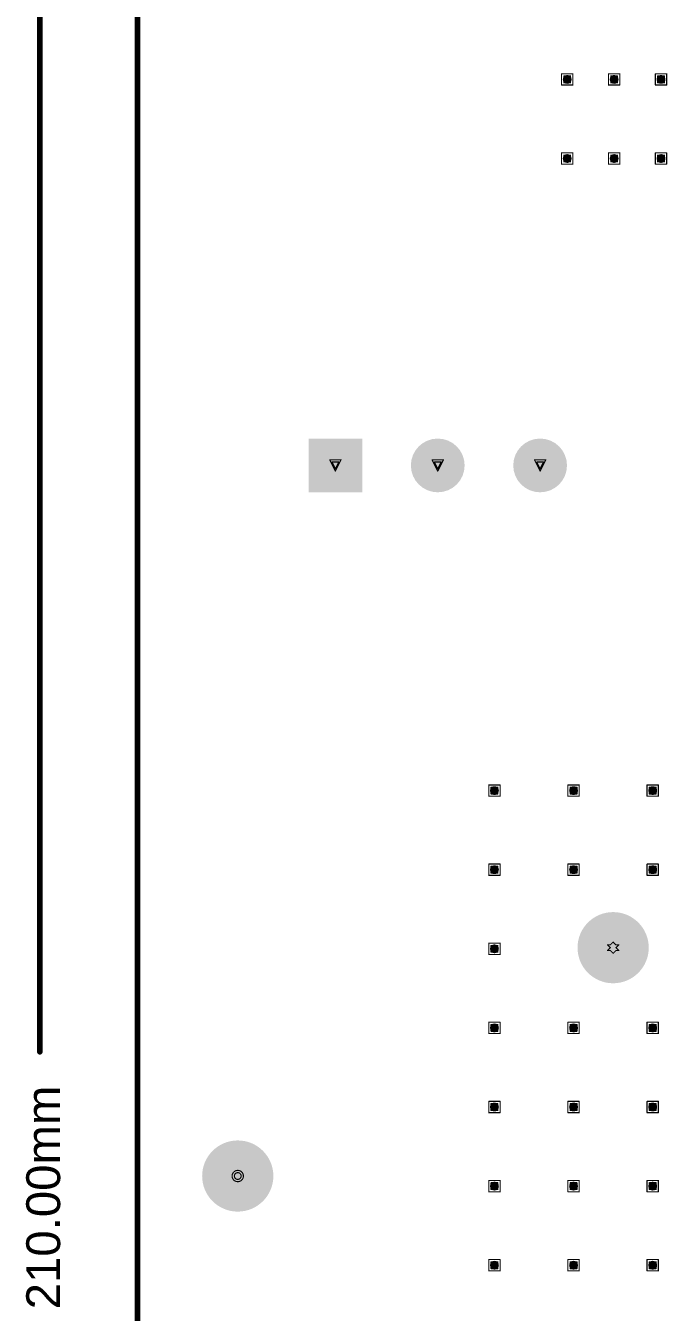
# Model space of a CAD drawing. Header units: millimetres. Extents: x -25 to 478, y -31 to 252.
# Drawn here: x -5 to 23.8, y 98.9 to 156.7 of the extents above; entities that cross this region are included whole.
import ezdxf

# ---------------------------------------------------------------- set-up
doc = ezdxf.new("R2010")
doc.units = ezdxf.units.MM
for name, color, linetype in [('DrillDrawing', 1, 'Continuous'), ('Mechanical1', 6, 'Continuous'), ('Mechanical2', 216, 'Continuous'), ('MultiLayer', 9, 'Continuous'), ('PadHoleLayer', 156, 'Continuous'), ('ViaHoleLayer', 16, 'Continuous')]:
    doc.layers.add(name, color=color, linetype=linetype)
doc.styles.add('Arial', font='', dxfattribs={"height": 0.2})
doc.styles.get('Arial').set_extended_font_data('Arial')

# ---------------------------------------------------------------- blocks, each defined once
blk = doc.blocks.new('SW__L101011MS02Q_589')
at = {"layer": 'MultiLayer'}
blk.add_hatch(color=9, dxfattribs=at).paths.add_polyline_path([(1.649, 5.808), (4.066, 5.808), (4.066, 3.392), (1.649, 3.392)])
h = blk.add_hatch(color=9, dxfattribs=at)
edge = h.paths.add_edge_path()
edge.add_arc((2.857, 0), 1.208, 0, 360)
h = blk.add_hatch(color=9, dxfattribs=at)
edge = h.paths.add_edge_path()
edge.add_arc((2.857, -4.6), 1.208, 0, 360)
at = {"layer": 'PadHoleLayer'}
h = blk.add_hatch(color=156, dxfattribs=at)
edge = h.paths.add_edge_path()
edge.add_arc((2.857, 4.6), 0.825, 0, 360)
h = blk.add_hatch(color=156, dxfattribs=at)
edge = h.paths.add_edge_path()
edge.add_arc((2.857, 0), 0.825, 0, 360)
h = blk.add_hatch(color=156, dxfattribs=at)
edge = h.paths.add_edge_path()
edge.add_arc((2.857, -4.6), 0.825, 0, 360)
blk = doc.blocks.new('NY_PMS_440_0025_PH_1516')
at = {"layer": 'MultiLayer'}
h = blk.add_hatch(color=9, dxfattribs=at)
edge = h.paths.add_edge_path()
edge.add_arc((0, 0), 1.6, 0, 360)
at = {"layer": 'PadHoleLayer'}
h = blk.add_hatch(color=156, dxfattribs=at)
edge = h.paths.add_edge_path()
edge.add_arc((0, 0), 1.6, 0, 360)

msp = doc.modelspace()

# ---------------------------------------------------------------- hatches: boundary and pattern name
at = {"layer": 'ViaHoleLayer'}
h = msp.add_hatch(color=16, dxfattribs=at)
edge = h.paths.add_edge_path()
edge.add_arc((19.304, 154.297), 0.2, 0, 360)
h = msp.add_hatch(color=16, dxfattribs=at)
edge = h.paths.add_edge_path()
edge.add_arc((21.412, 154.297), 0.2, 0, 360)
h = msp.add_hatch(color=16, dxfattribs=at)
edge = h.paths.add_edge_path()
edge.add_arc((23.52, 154.297), 0.2, 0, 360)
h = msp.add_hatch(color=16, dxfattribs=at)
edge = h.paths.add_edge_path()
edge.add_arc((19.304, 150.741), 0.2, 0, 360)
h = msp.add_hatch(color=16, dxfattribs=at)
edge = h.paths.add_edge_path()
edge.add_arc((21.412, 150.741), 0.2, 0, 360)
h = msp.add_hatch(color=16, dxfattribs=at)
edge = h.paths.add_edge_path()
edge.add_arc((23.52, 150.741), 0.2, 0, 360)
h = msp.add_hatch(color=16, dxfattribs=at)
edge = h.paths.add_edge_path()
edge.add_arc((16.034, 122.326), 0.2, 0, 360)
h = msp.add_hatch(color=16, dxfattribs=at)
edge = h.paths.add_edge_path()
edge.add_arc((19.59, 122.326), 0.2, 0, 360)
h = msp.add_hatch(color=16, dxfattribs=at)
edge = h.paths.add_edge_path()
edge.add_arc((23.146, 122.326), 0.2, 0, 360)
h = msp.add_hatch(color=16, dxfattribs=at)
edge = h.paths.add_edge_path()
edge.add_arc((16.034, 118.77), 0.2, 0, 360)
h = msp.add_hatch(color=16, dxfattribs=at)
edge = h.paths.add_edge_path()
edge.add_arc((19.59, 118.77), 0.2, 0, 360)
h = msp.add_hatch(color=16, dxfattribs=at)
edge = h.paths.add_edge_path()
edge.add_arc((23.146, 118.77), 0.2, 0, 360)
h = msp.add_hatch(color=16, dxfattribs=at)
edge = h.paths.add_edge_path()
edge.add_arc((21.368, 115.265), 1.6, 0, 360)
h = msp.add_hatch(color=16, dxfattribs=at)
edge = h.paths.add_edge_path()
edge.add_arc((16.034, 115.214), 0.2, 0, 360)
h = msp.add_hatch(color=16, dxfattribs=at)
edge = h.paths.add_edge_path()
edge.add_arc((16.034, 111.658), 0.2, 0, 360)
h = msp.add_hatch(color=16, dxfattribs=at)
edge = h.paths.add_edge_path()
edge.add_arc((19.59, 111.658), 0.2, 0, 360)
h = msp.add_hatch(color=16, dxfattribs=at)
edge = h.paths.add_edge_path()
edge.add_arc((23.146, 111.658), 0.2, 0, 360)
h = msp.add_hatch(color=16, dxfattribs=at)
edge = h.paths.add_edge_path()
edge.add_arc((16.034, 108.102), 0.2, 0, 360)
h = msp.add_hatch(color=16, dxfattribs=at)
edge = h.paths.add_edge_path()
edge.add_arc((19.59, 108.102), 0.2, 0, 360)
h = msp.add_hatch(color=16, dxfattribs=at)
edge = h.paths.add_edge_path()
edge.add_arc((23.146, 108.102), 0.2, 0, 360)
h = msp.add_hatch(color=16, dxfattribs=at)
edge = h.paths.add_edge_path()
edge.add_arc((16.034, 104.546), 0.2, 0, 360)
h = msp.add_hatch(color=16, dxfattribs=at)
edge = h.paths.add_edge_path()
edge.add_arc((19.59, 104.546), 0.2, 0, 360)
h = msp.add_hatch(color=16, dxfattribs=at)
edge = h.paths.add_edge_path()
edge.add_arc((23.146, 104.546), 0.2, 0, 360)
h = msp.add_hatch(color=16, dxfattribs=at)
edge = h.paths.add_edge_path()
edge.add_arc((16.034, 100.99), 0.2, 0, 360)
h = msp.add_hatch(color=16, dxfattribs=at)
edge = h.paths.add_edge_path()
edge.add_arc((19.59, 100.99), 0.2, 0, 360)
h = msp.add_hatch(color=16, dxfattribs=at)
edge = h.paths.add_edge_path()
edge.add_arc((23.146, 100.99), 0.2, 0, 360)

# ---------------------------------------------------------------- linework, layer by layer
at = {"layer": 'DrillDrawing', "const_width": 0.0508}
for points in [[(19.05, 154.551), (19.558, 154.551)], [(19.05, 154.043), (19.05, 154.551)], [(19.152, 154.45), (19.456, 154.45)], [(19.152, 154.145), (19.152, 154.45)], [(19.456, 154.145), (19.456, 154.45)], [(19.558, 154.043), (19.558, 154.551)], [(21.158, 154.551), (21.666, 154.551)], [(21.158, 154.043), (21.158, 154.551)], [(21.26, 154.45), (21.565, 154.45)], [(21.26, 154.145), (21.26, 154.45)], [(21.565, 154.145), (21.565, 154.45)], [(21.666, 154.043), (21.666, 154.551)], [(23.266, 154.551), (23.774, 154.551)], [(23.266, 154.043), (23.266, 154.551)], [(23.368, 154.45), (23.673, 154.45)], [(23.368, 154.145), (23.368, 154.45)], [(23.673, 154.145), (23.673, 154.45)], [(23.774, 154.043), (23.774, 154.551)], [(19.05, 154.043), (19.558, 154.043)], [(19.152, 154.145), (19.456, 154.145)], [(21.158, 154.043), (21.666, 154.043)], [(21.26, 154.145), (21.565, 154.145)], [(23.266, 154.043), (23.774, 154.043)], [(23.368, 154.145), (23.673, 154.145)], [(19.05, 150.995), (19.558, 150.995)], [(19.05, 150.487), (19.05, 150.995)], [(19.558, 150.487), (19.558, 150.995)], [(21.158, 150.995), (21.666, 150.995)], [(21.158, 150.487), (21.158, 150.995)], [(21.666, 150.487), (21.666, 150.995)], [(23.266, 150.995), (23.774, 150.995)], [(23.266, 150.487), (23.266, 150.995)], [(23.774, 150.487), (23.774, 150.995)], [(19.05, 150.487), (19.558, 150.487)], [(19.152, 150.894), (19.456, 150.894)], [(19.152, 150.589), (19.152, 150.894)], [(19.152, 150.589), (19.456, 150.589)], [(19.456, 150.589), (19.456, 150.894)], [(21.158, 150.487), (21.666, 150.487)], [(21.26, 150.894), (21.565, 150.894)], [(21.26, 150.589), (21.26, 150.894)], [(21.26, 150.589), (21.565, 150.589)], [(21.565, 150.589), (21.565, 150.894)], [(23.266, 150.487), (23.774, 150.487)], [(23.368, 150.894), (23.673, 150.894)], [(23.368, 150.589), (23.368, 150.894)], [(23.368, 150.589), (23.673, 150.589)], [(23.673, 150.589), (23.673, 150.894)], [(8.633, 137.198), (9.141, 137.198)], [(8.633, 137.198), (8.887, 136.69)], [(8.735, 137.096), (9.04, 137.096)], [(8.735, 137.096), (8.887, 136.792)], [(8.887, 136.69), (9.141, 137.198)], [(8.887, 136.792), (9.04, 137.096)], [(13.233, 137.198), (13.741, 137.198)], [(13.233, 137.198), (13.487, 136.69)], [(13.335, 137.096), (13.64, 137.096)], [(13.335, 137.096), (13.487, 136.792)], [(13.487, 136.69), (13.741, 137.198)], [(13.487, 136.792), (13.64, 137.096)], [(17.833, 137.198), (18.341, 137.198)], [(17.833, 137.198), (18.087, 136.69)], [(17.935, 137.096), (18.24, 137.096)], [(17.935, 137.096), (18.087, 136.792)], [(18.087, 136.69), (18.341, 137.198)], [(18.087, 136.792), (18.24, 137.096)], [(15.78, 122.58), (16.288, 122.58)], [(15.78, 122.072), (15.78, 122.58)], [(15.78, 122.072), (16.288, 122.072)], [(15.881, 122.479), (16.186, 122.479)], [(15.881, 122.174), (15.881, 122.479)], [(15.881, 122.174), (16.186, 122.174)], [(16.186, 122.174), (16.186, 122.479)], [(16.288, 122.072), (16.288, 122.58)], [(19.336, 122.58), (19.844, 122.58)], [(19.336, 122.072), (19.336, 122.58)], [(19.336, 122.072), (19.844, 122.072)], [(19.437, 122.479), (19.742, 122.479)], [(19.437, 122.174), (19.437, 122.479)], [(19.437, 122.174), (19.742, 122.174)], [(19.742, 122.174), (19.742, 122.479)], [(19.844, 122.072), (19.844, 122.58)], [(22.892, 122.58), (23.4, 122.58)], [(22.892, 122.072), (22.892, 122.58)], [(22.892, 122.072), (23.4, 122.072)], [(22.993, 122.479), (23.298, 122.479)], [(22.993, 122.174), (22.993, 122.479)], [(22.993, 122.174), (23.298, 122.174)], [(23.298, 122.174), (23.298, 122.479)], [(23.4, 122.072), (23.4, 122.58)], [(15.78, 119.024), (16.288, 119.024)], [(15.78, 118.516), (15.78, 119.024)], [(15.881, 118.923), (16.186, 118.923)], [(15.881, 118.618), (15.881, 118.923)], [(15.881, 118.618), (16.186, 118.618)], [(16.186, 118.618), (16.186, 118.923)], [(16.288, 118.516), (16.288, 119.024)], [(19.336, 119.024), (19.844, 119.024)], [(19.336, 118.516), (19.336, 119.024)], [(19.437, 118.923), (19.742, 118.923)], [(19.437, 118.618), (19.437, 118.923)], [(19.437, 118.618), (19.742, 118.618)], [(19.742, 118.618), (19.742, 118.923)], [(19.844, 118.516), (19.844, 119.024)], [(22.892, 119.024), (23.4, 119.024)], [(22.892, 118.516), (22.892, 119.024)], [(22.993, 118.923), (23.298, 118.923)], [(22.993, 118.618), (22.993, 118.923)], [(22.993, 118.618), (23.298, 118.618)], [(23.298, 118.618), (23.298, 118.923)], [(23.4, 118.516), (23.4, 119.024)], [(15.78, 118.516), (16.288, 118.516)], [(19.336, 118.516), (19.844, 118.516)], [(22.892, 118.516), (23.4, 118.516)], [(15.78, 115.468), (16.288, 115.468)], [(15.78, 114.96), (15.78, 115.468)], [(15.881, 115.367), (16.186, 115.367)], [(15.881, 115.062), (15.881, 115.367)], [(16.186, 115.062), (16.186, 115.367)], [(16.288, 114.96), (16.288, 115.468)], [(21.114, 115.392), (21.241, 115.265)], [(21.114, 115.392), (21.241, 115.392)], [(21.114, 115.138), (21.241, 115.265)], [(21.114, 115.138), (21.241, 115.138)], [(21.241, 115.392), (21.368, 115.519)], [(21.241, 115.138), (21.368, 115.011)], [(21.368, 115.519), (21.495, 115.392)], [(21.368, 115.011), (21.495, 115.138)], [(21.495, 115.392), (21.622, 115.392)], [(21.495, 115.265), (21.622, 115.392)], [(21.495, 115.265), (21.622, 115.138)], [(21.495, 115.138), (21.622, 115.138)], [(15.78, 114.96), (16.288, 114.96)], [(15.881, 115.062), (16.186, 115.062)], [(15.78, 111.912), (16.288, 111.912)], [(15.78, 111.404), (15.78, 111.912)], [(15.881, 111.811), (16.186, 111.811)], [(15.881, 111.506), (15.881, 111.811)], [(16.186, 111.506), (16.186, 111.811)], [(16.288, 111.404), (16.288, 111.912)], [(19.336, 111.912), (19.844, 111.912)], [(19.336, 111.404), (19.336, 111.912)], [(19.437, 111.811), (19.742, 111.811)], [(19.437, 111.506), (19.437, 111.811)], [(19.742, 111.506), (19.742, 111.811)], [(19.844, 111.404), (19.844, 111.912)], [(22.892, 111.912), (23.4, 111.912)], [(22.892, 111.404), (22.892, 111.912)], [(22.993, 111.811), (23.298, 111.811)], [(22.993, 111.506), (22.993, 111.811)], [(23.298, 111.506), (23.298, 111.811)], [(23.4, 111.404), (23.4, 111.912)], [(15.78, 111.404), (16.288, 111.404)], [(15.881, 111.506), (16.186, 111.506)], [(19.336, 111.404), (19.844, 111.404)], [(19.437, 111.506), (19.742, 111.506)], [(22.892, 111.404), (23.4, 111.404)], [(22.993, 111.506), (23.298, 111.506)], [(15.78, 108.356), (16.288, 108.356)], [(15.78, 107.848), (15.78, 108.356)], [(15.881, 108.255), (16.186, 108.255)], [(15.881, 107.95), (15.881, 108.255)], [(16.186, 107.95), (16.186, 108.255)], [(16.288, 107.848), (16.288, 108.356)], [(19.336, 108.356), (19.844, 108.356)], [(19.336, 107.848), (19.336, 108.356)], [(19.437, 108.255), (19.742, 108.255)], [(19.437, 107.95), (19.437, 108.255)], [(19.742, 107.95), (19.742, 108.255)], [(19.844, 107.848), (19.844, 108.356)], [(22.892, 108.356), (23.4, 108.356)], [(22.892, 107.848), (22.892, 108.356)], [(22.993, 108.255), (23.298, 108.255)], [(22.993, 107.95), (22.993, 108.255)], [(23.298, 107.95), (23.298, 108.255)], [(23.4, 107.848), (23.4, 108.356)], [(15.78, 107.848), (16.288, 107.848)], [(15.881, 107.95), (16.186, 107.95)], [(19.336, 107.848), (19.844, 107.848)], [(19.437, 107.95), (19.742, 107.95)], [(22.892, 107.848), (23.4, 107.848)], [(22.993, 107.95), (23.298, 107.95)], [(15.78, 104.8), (16.288, 104.8)], [(15.78, 104.292), (15.78, 104.8)], [(15.881, 104.699), (16.186, 104.699)], [(15.881, 104.394), (15.881, 104.699)], [(16.186, 104.394), (16.186, 104.699)], [(16.288, 104.292), (16.288, 104.8)], [(19.336, 104.8), (19.844, 104.8)], [(19.336, 104.292), (19.336, 104.8)], [(19.437, 104.699), (19.742, 104.699)], [(19.437, 104.394), (19.437, 104.699)], [(19.742, 104.394), (19.742, 104.699)], [(19.844, 104.292), (19.844, 104.8)], [(22.892, 104.8), (23.4, 104.8)], [(22.892, 104.292), (22.892, 104.8)], [(22.993, 104.699), (23.298, 104.699)], [(22.993, 104.394), (22.993, 104.699)], [(23.298, 104.394), (23.298, 104.699)], [(23.4, 104.292), (23.4, 104.8)], [(15.78, 104.292), (16.288, 104.292)], [(15.881, 104.394), (16.186, 104.394)], [(19.336, 104.292), (19.844, 104.292)], [(19.437, 104.394), (19.742, 104.394)], [(22.892, 104.292), (23.4, 104.292)], [(22.993, 104.394), (23.298, 104.394)], [(15.78, 101.244), (16.288, 101.244)], [(15.78, 100.736), (15.78, 101.244)], [(16.288, 100.736), (16.288, 101.244)], [(19.336, 101.244), (19.844, 101.244)], [(19.336, 100.736), (19.336, 101.244)], [(19.844, 100.736), (19.844, 101.244)], [(22.892, 101.244), (23.4, 101.244)], [(22.892, 100.736), (22.892, 101.244)], [(23.4, 100.736), (23.4, 101.244)], [(15.78, 100.736), (16.288, 100.736)], [(15.881, 101.143), (16.186, 101.143)], [(15.881, 100.838), (15.881, 101.143)], [(15.881, 100.838), (16.186, 100.838)], [(16.186, 100.838), (16.186, 101.143)], [(19.336, 100.736), (19.844, 100.736)], [(19.437, 101.143), (19.742, 101.143)], [(19.437, 100.838), (19.437, 101.143)], [(19.437, 100.838), (19.742, 100.838)], [(19.742, 100.838), (19.742, 101.143)], [(22.892, 100.736), (23.4, 100.736)], [(22.993, 101.143), (23.298, 101.143)], [(22.993, 100.838), (22.993, 101.143)], [(22.993, 100.838), (23.298, 100.838)], [(23.298, 100.838), (23.298, 101.143)]]:
    msp.add_lwpolyline(points, dxfattribs=at)
at = {"layer": 'DrillDrawing'}
for points, const_width in [([(19.037, 154.551, 1), (19.063, 154.551, 1)], 0.0254), ([(19.037, 154.551, 1), (19.063, 154.551, 1)], 0.0254), ([(19.139, 154.45, 1), (19.164, 154.45, 1)], 0.0254), ([(19.139, 154.45, 1), (19.164, 154.45, 1)], 0.0254), ([(19.444, 154.45, 1), (19.469, 154.45, 1)], 0.0254), ([(19.444, 154.45, 1), (19.469, 154.45, 1)], 0.0254), ([(19.545, 154.551, 1), (19.571, 154.551, 1)], 0.0254), ([(19.545, 154.551, 1), (19.571, 154.551, 1)], 0.0254), ([(21.145, 154.551, 1), (21.171, 154.551, 1)], 0.0254), ([(21.145, 154.551, 1), (21.171, 154.551, 1)], 0.0254), ([(21.247, 154.45, 1), (21.273, 154.45, 1)], 0.0254), ([(21.247, 154.45, 1), (21.273, 154.45, 1)], 0.0254), ([(21.552, 154.45, 1), (21.577, 154.45, 1)], 0.0254), ([(21.552, 154.45, 1), (21.577, 154.45, 1)], 0.0254), ([(21.654, 154.551, 1), (21.679, 154.551, 1)], 0.0254), ([(21.654, 154.551, 1), (21.679, 154.551, 1)], 0.0254), ([(23.254, 154.551, 1), (23.279, 154.551, 1)], 0.0254), ([(23.254, 154.551, 1), (23.279, 154.551, 1)], 0.0254), ([(23.355, 154.45, 1), (23.381, 154.45, 1)], 0.0254), ([(23.355, 154.45, 1), (23.381, 154.45, 1)], 0.0254), ([(23.66, 154.45, 1), (23.686, 154.45, 1)], 0.0254), ([(23.66, 154.45, 1), (23.686, 154.45, 1)], 0.0254), ([(23.762, 154.551, 1), (23.787, 154.551, 1)], 0.0254), ([(23.762, 154.551, 1), (23.787, 154.551, 1)], 0.0254), ([(19.037, 154.043, 1), (19.063, 154.043, 1)], 0.0254), ([(19.037, 154.043, 1), (19.063, 154.043, 1)], 0.0254), ([(19.139, 154.145, 1), (19.164, 154.145, 1)], 0.0254), ([(19.139, 154.145, 1), (19.164, 154.145, 1)], 0.0254), ([(19.444, 154.145, 1), (19.469, 154.145, 1)], 0.0254), ([(19.444, 154.145, 1), (19.469, 154.145, 1)], 0.0254), ([(19.545, 154.043, 1), (19.571, 154.043, 1)], 0.0254), ([(19.545, 154.043, 1), (19.571, 154.043, 1)], 0.0254), ([(21.145, 154.043, 1), (21.171, 154.043, 1)], 0.0254), ([(21.145, 154.043, 1), (21.171, 154.043, 1)], 0.0254), ([(21.247, 154.145, 1), (21.273, 154.145, 1)], 0.0254), ([(21.247, 154.145, 1), (21.273, 154.145, 1)], 0.0254), ([(21.552, 154.145, 1), (21.577, 154.145, 1)], 0.0254), ([(21.552, 154.145, 1), (21.577, 154.145, 1)], 0.0254), ([(21.654, 154.043, 1), (21.679, 154.043, 1)], 0.0254), ([(21.654, 154.043, 1), (21.679, 154.043, 1)], 0.0254), ([(23.254, 154.043, 1), (23.279, 154.043, 1)], 0.0254), ([(23.254, 154.043, 1), (23.279, 154.043, 1)], 0.0254), ([(23.355, 154.145, 1), (23.381, 154.145, 1)], 0.0254), ([(23.355, 154.145, 1), (23.381, 154.145, 1)], 0.0254), ([(23.66, 154.145, 1), (23.686, 154.145, 1)], 0.0254), ([(23.66, 154.145, 1), (23.686, 154.145, 1)], 0.0254), ([(23.762, 154.043, 1), (23.787, 154.043, 1)], 0.0254), ([(23.762, 154.043, 1), (23.787, 154.043, 1)], 0.0254), ([(19.037, 150.995, 1), (19.063, 150.995, 1)], 0.0254), ([(19.037, 150.995, 1), (19.063, 150.995, 1)], 0.0254), ([(19.545, 150.995, 1), (19.571, 150.995, 1)], 0.0254), ([(19.545, 150.995, 1), (19.571, 150.995, 1)], 0.0254), ([(21.145, 150.995, 1), (21.171, 150.995, 1)], 0.0254), ([(21.145, 150.995, 1), (21.171, 150.995, 1)], 0.0254), ([(21.654, 150.995, 1), (21.679, 150.995, 1)], 0.0254), ([(21.654, 150.995, 1), (21.679, 150.995, 1)], 0.0254), ([(23.254, 150.995, 1), (23.279, 150.995, 1)], 0.0254), ([(23.254, 150.995, 1), (23.279, 150.995, 1)], 0.0254), ([(23.762, 150.995, 1), (23.787, 150.995, 1)], 0.0254), ([(23.762, 150.995, 1), (23.787, 150.995, 1)], 0.0254), ([(19.037, 150.487, 1), (19.063, 150.487, 1)], 0.0254), ([(19.037, 150.487, 1), (19.063, 150.487, 1)], 0.0254), ([(19.139, 150.894, 1), (19.164, 150.894, 1)], 0.0254), ([(19.139, 150.894, 1), (19.164, 150.894, 1)], 0.0254), ([(19.139, 150.589, 1), (19.164, 150.589, 1)], 0.0254), ([(19.139, 150.589, 1), (19.164, 150.589, 1)], 0.0254), ([(19.444, 150.894, 1), (19.469, 150.894, 1)], 0.0254), ([(19.444, 150.894, 1), (19.469, 150.894, 1)], 0.0254), ([(19.444, 150.589, 1), (19.469, 150.589, 1)], 0.0254), ([(19.444, 150.589, 1), (19.469, 150.589, 1)], 0.0254), ([(19.545, 150.487, 1), (19.571, 150.487, 1)], 0.0254), ([(19.545, 150.487, 1), (19.571, 150.487, 1)], 0.0254), ([(21.145, 150.487, 1), (21.171, 150.487, 1)], 0.0254), ([(21.145, 150.487, 1), (21.171, 150.487, 1)], 0.0254), ([(21.247, 150.894, 1), (21.273, 150.894, 1)], 0.0254), ([(21.247, 150.894, 1), (21.273, 150.894, 1)], 0.0254), ([(21.247, 150.589, 1), (21.273, 150.589, 1)], 0.0254), ([(21.247, 150.589, 1), (21.273, 150.589, 1)], 0.0254), ([(21.552, 150.894, 1), (21.577, 150.894, 1)], 0.0254), ([(21.552, 150.894, 1), (21.577, 150.894, 1)], 0.0254), ([(21.552, 150.589, 1), (21.577, 150.589, 1)], 0.0254), ([(21.552, 150.589, 1), (21.577, 150.589, 1)], 0.0254), ([(21.654, 150.487, 1), (21.679, 150.487, 1)], 0.0254), ([(21.654, 150.487, 1), (21.679, 150.487, 1)], 0.0254), ([(23.254, 150.487, 1), (23.279, 150.487, 1)], 0.0254), ([(23.254, 150.487, 1), (23.279, 150.487, 1)], 0.0254), ([(23.355, 150.894, 1), (23.381, 150.894, 1)], 0.0254), ([(23.355, 150.894, 1), (23.381, 150.894, 1)], 0.0254), ([(23.355, 150.589, 1), (23.381, 150.589, 1)], 0.0254), ([(23.355, 150.589, 1), (23.381, 150.589, 1)], 0.0254), ([(23.66, 150.894, 1), (23.686, 150.894, 1)], 0.0254), ([(23.66, 150.894, 1), (23.686, 150.894, 1)], 0.0254), ([(23.66, 150.589, 1), (23.686, 150.589, 1)], 0.0254), ([(23.66, 150.589, 1), (23.686, 150.589, 1)], 0.0254), ([(23.762, 150.487, 1), (23.787, 150.487, 1)], 0.0254), ([(23.762, 150.487, 1), (23.787, 150.487, 1)], 0.0254), ([(8.621, 137.198, 1), (8.646, 137.198, 1)], 0.0254), ([(8.621, 137.198, 1), (8.646, 137.198, 1)], 0.0254), ([(8.722, 137.096, 1), (8.748, 137.096, 1)], 0.0254), ([(8.722, 137.096, 1), (8.748, 137.096, 1)], 0.0254), ([(9.027, 137.096, 1), (9.052, 137.096, 1)], 0.0254), ([(9.027, 137.096, 1), (9.052, 137.096, 1)], 0.0254), ([(9.129, 137.198, 1), (9.154, 137.198, 1)], 0.0254), ([(9.129, 137.198, 1), (9.154, 137.198, 1)], 0.0254), ([(13.221, 137.198, 1), (13.246, 137.198, 1)], 0.0254), ([(13.221, 137.198, 1), (13.246, 137.198, 1)], 0.0254), ([(13.322, 137.096, 1), (13.348, 137.096, 1)], 0.0254), ([(13.322, 137.096, 1), (13.348, 137.096, 1)], 0.0254), ([(13.627, 137.096, 1), (13.652, 137.096, 1)], 0.0254), ([(13.627, 137.096, 1), (13.652, 137.096, 1)], 0.0254), ([(13.729, 137.198, 1), (13.754, 137.198, 1)], 0.0254), ([(13.729, 137.198, 1), (13.754, 137.198, 1)], 0.0254), ([(17.821, 137.198, 1), (17.846, 137.198, 1)], 0.0254), ([(17.821, 137.198, 1), (17.846, 137.198, 1)], 0.0254), ([(17.922, 137.096, 1), (17.948, 137.096, 1)], 0.0254), ([(17.922, 137.096, 1), (17.948, 137.096, 1)], 0.0254), ([(18.227, 137.096, 1), (18.253, 137.096, 1)], 0.0254), ([(18.227, 137.096, 1), (18.253, 137.096, 1)], 0.0254), ([(18.329, 137.198, 1), (18.354, 137.198, 1)], 0.0254), ([(18.329, 137.198, 1), (18.354, 137.198, 1)], 0.0254), ([(8.875, 136.792, 1), (8.9, 136.792, 1)], 0.0254), ([(8.875, 136.792, 1), (8.9, 136.792, 1)], 0.0254), ([(8.875, 136.69, 1), (8.9, 136.69, 1)], 0.0254), ([(8.875, 136.69, 1), (8.9, 136.69, 1)], 0.0254), ([(13.475, 136.792, 1), (13.5, 136.792, 1)], 0.0254), ([(13.475, 136.792, 1), (13.5, 136.792, 1)], 0.0254), ([(13.475, 136.69, 1), (13.5, 136.69, 1)], 0.0254), ([(13.475, 136.69, 1), (13.5, 136.69, 1)], 0.0254), ([(18.075, 136.792, 1), (18.1, 136.792, 1)], 0.0254), ([(18.075, 136.792, 1), (18.1, 136.792, 1)], 0.0254), ([(18.075, 136.69, 1), (18.1, 136.69, 1)], 0.0254), ([(18.075, 136.69, 1), (18.1, 136.69, 1)], 0.0254), ([(15.767, 122.58, 1), (15.793, 122.58, 1)], 0.0254), ([(15.767, 122.58, 1), (15.793, 122.58, 1)], 0.0254), ([(15.767, 122.072, 1), (15.793, 122.072, 1)], 0.0254), ([(15.767, 122.072, 1), (15.793, 122.072, 1)], 0.0254), ([(15.869, 122.479, 1), (15.894, 122.479, 1)], 0.0254), ([(15.869, 122.479, 1), (15.894, 122.479, 1)], 0.0254), ([(15.869, 122.174, 1), (15.894, 122.174, 1)], 0.0254), ([(15.869, 122.174, 1), (15.894, 122.174, 1)], 0.0254), ([(16.174, 122.479, 1), (16.199, 122.479, 1)], 0.0254), ([(16.174, 122.479, 1), (16.199, 122.479, 1)], 0.0254), ([(16.174, 122.174, 1), (16.199, 122.174, 1)], 0.0254), ([(16.174, 122.174, 1), (16.199, 122.174, 1)], 0.0254), ([(16.275, 122.58, 1), (16.301, 122.58, 1)], 0.0254), ([(16.275, 122.58, 1), (16.301, 122.58, 1)], 0.0254), ([(16.275, 122.072, 1), (16.301, 122.072, 1)], 0.0254), ([(16.275, 122.072, 1), (16.301, 122.072, 1)], 0.0254), ([(19.323, 122.58, 1), (19.349, 122.58, 1)], 0.0254), ([(19.323, 122.58, 1), (19.349, 122.58, 1)], 0.0254), ([(19.323, 122.072, 1), (19.349, 122.072, 1)], 0.0254), ([(19.323, 122.072, 1), (19.349, 122.072, 1)], 0.0254), ([(19.425, 122.479, 1), (19.45, 122.479, 1)], 0.0254), ([(19.425, 122.479, 1), (19.45, 122.479, 1)], 0.0254), ([(19.425, 122.174, 1), (19.45, 122.174, 1)], 0.0254), ([(19.425, 122.174, 1), (19.45, 122.174, 1)], 0.0254), ([(19.73, 122.479, 1), (19.755, 122.479, 1)], 0.0254), ([(19.73, 122.479, 1), (19.755, 122.479, 1)], 0.0254), ([(19.73, 122.174, 1), (19.755, 122.174, 1)], 0.0254), ([(19.73, 122.174, 1), (19.755, 122.174, 1)], 0.0254), ([(19.831, 122.58, 1), (19.857, 122.58, 1)], 0.0254), ([(19.831, 122.58, 1), (19.857, 122.58, 1)], 0.0254), ([(19.831, 122.072, 1), (19.857, 122.072, 1)], 0.0254), ([(19.831, 122.072, 1), (19.857, 122.072, 1)], 0.0254), ([(22.879, 122.58, 1), (22.905, 122.58, 1)], 0.0254), ([(22.879, 122.58, 1), (22.905, 122.58, 1)], 0.0254), ([(22.879, 122.072, 1), (22.905, 122.072, 1)], 0.0254), ([(22.879, 122.072, 1), (22.905, 122.072, 1)], 0.0254), ([(22.981, 122.479, 1), (23.006, 122.479, 1)], 0.0254), ([(22.981, 122.479, 1), (23.006, 122.479, 1)], 0.0254), ([(22.981, 122.174, 1), (23.006, 122.174, 1)], 0.0254), ([(22.981, 122.174, 1), (23.006, 122.174, 1)], 0.0254), ([(23.286, 122.479, 1), (23.311, 122.479, 1)], 0.0254), ([(23.286, 122.479, 1), (23.311, 122.479, 1)], 0.0254), ([(23.286, 122.174, 1), (23.311, 122.174, 1)], 0.0254), ([(23.286, 122.174, 1), (23.311, 122.174, 1)], 0.0254), ([(23.387, 122.58, 1), (23.413, 122.58, 1)], 0.0254), ([(23.387, 122.58, 1), (23.413, 122.58, 1)], 0.0254), ([(23.387, 122.072, 1), (23.413, 122.072, 1)], 0.0254), ([(23.387, 122.072, 1), (23.413, 122.072, 1)], 0.0254), ([(15.767, 119.024, 1), (15.793, 119.024, 1)], 0.0254), ([(15.767, 119.024, 1), (15.793, 119.024, 1)], 0.0254), ([(15.869, 118.923, 1), (15.894, 118.923, 1)], 0.0254), ([(15.869, 118.923, 1), (15.894, 118.923, 1)], 0.0254), ([(15.869, 118.618, 1), (15.894, 118.618, 1)], 0.0254), ([(15.869, 118.618, 1), (15.894, 118.618, 1)], 0.0254), ([(16.174, 118.923, 1), (16.199, 118.923, 1)], 0.0254), ([(16.174, 118.923, 1), (16.199, 118.923, 1)], 0.0254), ([(16.174, 118.618, 1), (16.199, 118.618, 1)], 0.0254), ([(16.174, 118.618, 1), (16.199, 118.618, 1)], 0.0254), ([(16.275, 119.024, 1), (16.301, 119.024, 1)], 0.0254), ([(16.275, 119.024, 1), (16.301, 119.024, 1)], 0.0254), ([(19.323, 119.024, 1), (19.349, 119.024, 1)], 0.0254), ([(19.323, 119.024, 1), (19.349, 119.024, 1)], 0.0254), ([(19.425, 118.923, 1), (19.45, 118.923, 1)], 0.0254), ([(19.425, 118.923, 1), (19.45, 118.923, 1)], 0.0254), ([(19.425, 118.618, 1), (19.45, 118.618, 1)], 0.0254), ([(19.425, 118.618, 1), (19.45, 118.618, 1)], 0.0254), ([(19.73, 118.923, 1), (19.755, 118.923, 1)], 0.0254), ([(19.73, 118.923, 1), (19.755, 118.923, 1)], 0.0254), ([(19.73, 118.618, 1), (19.755, 118.618, 1)], 0.0254), ([(19.73, 118.618, 1), (19.755, 118.618, 1)], 0.0254), ([(19.831, 119.024, 1), (19.857, 119.024, 1)], 0.0254), ([(19.831, 119.024, 1), (19.857, 119.024, 1)], 0.0254), ([(22.879, 119.024, 1), (22.905, 119.024, 1)], 0.0254), ([(22.879, 119.024, 1), (22.905, 119.024, 1)], 0.0254), ([(22.981, 118.923, 1), (23.006, 118.923, 1)], 0.0254), ([(22.981, 118.923, 1), (23.006, 118.923, 1)], 0.0254), ([(22.981, 118.618, 1), (23.006, 118.618, 1)], 0.0254), ([(22.981, 118.618, 1), (23.006, 118.618, 1)], 0.0254), ([(23.286, 118.923, 1), (23.311, 118.923, 1)], 0.0254), ([(23.286, 118.923, 1), (23.311, 118.923, 1)], 0.0254), ([(23.286, 118.618, 1), (23.311, 118.618, 1)], 0.0254), ([(23.286, 118.618, 1), (23.311, 118.618, 1)], 0.0254), ([(23.387, 119.024, 1), (23.413, 119.024, 1)], 0.0254), ([(23.387, 119.024, 1), (23.413, 119.024, 1)], 0.0254), ([(15.767, 118.516, 1), (15.793, 118.516, 1)], 0.0254), ([(15.767, 118.516, 1), (15.793, 118.516, 1)], 0.0254), ([(16.275, 118.516, 1), (16.301, 118.516, 1)], 0.0254), ([(16.275, 118.516, 1), (16.301, 118.516, 1)], 0.0254), ([(19.323, 118.516, 1), (19.349, 118.516, 1)], 0.0254), ([(19.323, 118.516, 1), (19.349, 118.516, 1)], 0.0254), ([(19.831, 118.516, 1), (19.857, 118.516, 1)], 0.0254), ([(19.831, 118.516, 1), (19.857, 118.516, 1)], 0.0254), ([(22.879, 118.516, 1), (22.905, 118.516, 1)], 0.0254), ([(22.879, 118.516, 1), (22.905, 118.516, 1)], 0.0254), ([(23.387, 118.516, 1), (23.413, 118.516, 1)], 0.0254), ([(23.387, 118.516, 1), (23.413, 118.516, 1)], 0.0254), ([(15.767, 115.468, 1), (15.793, 115.468, 1)], 0.0254), ([(15.767, 115.468, 1), (15.793, 115.468, 1)], 0.0254), ([(15.869, 115.367, 1), (15.894, 115.367, 1)], 0.0254), ([(15.869, 115.367, 1), (15.894, 115.367, 1)], 0.0254), ([(16.174, 115.367, 1), (16.199, 115.367, 1)], 0.0254), ([(16.174, 115.367, 1), (16.199, 115.367, 1)], 0.0254), ([(16.275, 115.468, 1), (16.301, 115.468, 1)], 0.0254), ([(16.275, 115.468, 1), (16.301, 115.468, 1)], 0.0254), ([(21.101, 115.392, 1), (21.127, 115.392, 1)], 0.0254), ([(21.101, 115.392, 1), (21.127, 115.392, 1)], 0.0254), ([(21.101, 115.138, 1), (21.127, 115.138, 1)], 0.0254), ([(21.101, 115.138, 1), (21.127, 115.138, 1)], 0.0254), ([(21.228, 115.392, 1), (21.254, 115.392, 1)], 0.0254), ([(21.228, 115.392, 1), (21.254, 115.392, 1)], 0.0254), ([(21.228, 115.265, 1), (21.254, 115.265, 1)], 0.0254), ([(21.228, 115.265, 1), (21.254, 115.265, 1)], 0.0254), ([(21.228, 115.138, 1), (21.254, 115.138, 1)], 0.0254), ([(21.228, 115.138, 1), (21.254, 115.138, 1)], 0.0254), ([(21.355, 115.519, 1), (21.381, 115.519, 1)], 0.0254), ([(21.355, 115.519, 1), (21.381, 115.519, 1)], 0.0254), ([(21.482, 115.392, 1), (21.508, 115.392, 1)], 0.0254), ([(21.482, 115.392, 1), (21.508, 115.392, 1)], 0.0254), ([(21.482, 115.265, 1), (21.508, 115.265, 1)], 0.0254), ([(21.482, 115.265, 1), (21.508, 115.265, 1)], 0.0254), ([(21.482, 115.138, 1), (21.508, 115.138, 1)], 0.0254), ([(21.482, 115.138, 1), (21.508, 115.138, 1)], 0.0254), ([(21.609, 115.392, 1), (21.635, 115.392, 1)], 0.0254), ([(21.609, 115.392, 1), (21.635, 115.392, 1)], 0.0254), ([(21.609, 115.138, 1), (21.635, 115.138, 1)], 0.0254), ([(21.609, 115.138, 1), (21.635, 115.138, 1)], 0.0254), ([(15.767, 114.96, 1), (15.793, 114.96, 1)], 0.0254), ([(15.767, 114.96, 1), (15.793, 114.96, 1)], 0.0254), ([(15.869, 115.062, 1), (15.894, 115.062, 1)], 0.0254), ([(15.869, 115.062, 1), (15.894, 115.062, 1)], 0.0254), ([(16.174, 115.062, 1), (16.199, 115.062, 1)], 0.0254), ([(16.174, 115.062, 1), (16.199, 115.062, 1)], 0.0254), ([(16.275, 114.96, 1), (16.301, 114.96, 1)], 0.0254), ([(16.275, 114.96, 1), (16.301, 114.96, 1)], 0.0254), ([(21.355, 115.011, 1), (21.381, 115.011, 1)], 0.0254), ([(21.355, 115.011, 1), (21.381, 115.011, 1)], 0.0254), ([(15.767, 111.912, 1), (15.793, 111.912, 1)], 0.0254), ([(15.767, 111.912, 1), (15.793, 111.912, 1)], 0.0254), ([(15.869, 111.811, 1), (15.894, 111.811, 1)], 0.0254), ([(15.869, 111.811, 1), (15.894, 111.811, 1)], 0.0254), ([(16.174, 111.811, 1), (16.199, 111.811, 1)], 0.0254), ([(16.174, 111.811, 1), (16.199, 111.811, 1)], 0.0254), ([(16.275, 111.912, 1), (16.301, 111.912, 1)], 0.0254), ([(16.275, 111.912, 1), (16.301, 111.912, 1)], 0.0254), ([(19.323, 111.912, 1), (19.349, 111.912, 1)], 0.0254), ([(19.323, 111.912, 1), (19.349, 111.912, 1)], 0.0254), ([(19.425, 111.811, 1), (19.45, 111.811, 1)], 0.0254), ([(19.425, 111.811, 1), (19.45, 111.811, 1)], 0.0254), ([(19.73, 111.811, 1), (19.755, 111.811, 1)], 0.0254), ([(19.73, 111.811, 1), (19.755, 111.811, 1)], 0.0254), ([(19.831, 111.912, 1), (19.857, 111.912, 1)], 0.0254), ([(19.831, 111.912, 1), (19.857, 111.912, 1)], 0.0254), ([(22.879, 111.912, 1), (22.905, 111.912, 1)], 0.0254), ([(22.879, 111.912, 1), (22.905, 111.912, 1)], 0.0254), ([(22.981, 111.811, 1), (23.006, 111.811, 1)], 0.0254), ([(22.981, 111.811, 1), (23.006, 111.811, 1)], 0.0254), ([(23.286, 111.811, 1), (23.311, 111.811, 1)], 0.0254), ([(23.286, 111.811, 1), (23.311, 111.811, 1)], 0.0254), ([(23.387, 111.912, 1), (23.413, 111.912, 1)], 0.0254), ([(23.387, 111.912, 1), (23.413, 111.912, 1)], 0.0254), ([(15.767, 111.404, 1), (15.793, 111.404, 1)], 0.0254), ([(15.767, 111.404, 1), (15.793, 111.404, 1)], 0.0254), ([(15.869, 111.506, 1), (15.894, 111.506, 1)], 0.0254), ([(15.869, 111.506, 1), (15.894, 111.506, 1)], 0.0254), ([(16.174, 111.506, 1), (16.199, 111.506, 1)], 0.0254), ([(16.174, 111.506, 1), (16.199, 111.506, 1)], 0.0254), ([(16.275, 111.404, 1), (16.301, 111.404, 1)], 0.0254), ([(16.275, 111.404, 1), (16.301, 111.404, 1)], 0.0254), ([(19.323, 111.404, 1), (19.349, 111.404, 1)], 0.0254), ([(19.323, 111.404, 1), (19.349, 111.404, 1)], 0.0254), ([(19.425, 111.506, 1), (19.45, 111.506, 1)], 0.0254), ([(19.425, 111.506, 1), (19.45, 111.506, 1)], 0.0254), ([(19.73, 111.506, 1), (19.755, 111.506, 1)], 0.0254), ([(19.73, 111.506, 1), (19.755, 111.506, 1)], 0.0254), ([(19.831, 111.404, 1), (19.857, 111.404, 1)], 0.0254), ([(19.831, 111.404, 1), (19.857, 111.404, 1)], 0.0254), ([(22.879, 111.404, 1), (22.905, 111.404, 1)], 0.0254), ([(22.879, 111.404, 1), (22.905, 111.404, 1)], 0.0254), ([(22.981, 111.506, 1), (23.006, 111.506, 1)], 0.0254), ([(22.981, 111.506, 1), (23.006, 111.506, 1)], 0.0254), ([(23.286, 111.506, 1), (23.311, 111.506, 1)], 0.0254), ([(23.286, 111.506, 1), (23.311, 111.506, 1)], 0.0254), ([(23.387, 111.404, 1), (23.413, 111.404, 1)], 0.0254), ([(23.387, 111.404, 1), (23.413, 111.404, 1)], 0.0254), ([(15.767, 108.356, 1), (15.793, 108.356, 1)], 0.0254), ([(15.767, 108.356, 1), (15.793, 108.356, 1)], 0.0254), ([(15.869, 108.255, 1), (15.894, 108.255, 1)], 0.0254), ([(15.869, 108.255, 1), (15.894, 108.255, 1)], 0.0254), ([(16.174, 108.255, 1), (16.199, 108.255, 1)], 0.0254), ([(16.174, 108.255, 1), (16.199, 108.255, 1)], 0.0254), ([(16.275, 108.356, 1), (16.301, 108.356, 1)], 0.0254), ([(16.275, 108.356, 1), (16.301, 108.356, 1)], 0.0254), ([(19.323, 108.356, 1), (19.349, 108.356, 1)], 0.0254), ([(19.323, 108.356, 1), (19.349, 108.356, 1)], 0.0254), ([(19.425, 108.255, 1), (19.45, 108.255, 1)], 0.0254), ([(19.425, 108.255, 1), (19.45, 108.255, 1)], 0.0254), ([(19.73, 108.255, 1), (19.755, 108.255, 1)], 0.0254), ([(19.73, 108.255, 1), (19.755, 108.255, 1)], 0.0254), ([(19.831, 108.356, 1), (19.857, 108.356, 1)], 0.0254), ([(19.831, 108.356, 1), (19.857, 108.356, 1)], 0.0254), ([(22.879, 108.356, 1), (22.905, 108.356, 1)], 0.0254), ([(22.879, 108.356, 1), (22.905, 108.356, 1)], 0.0254), ([(22.981, 108.255, 1), (23.006, 108.255, 1)], 0.0254), ([(22.981, 108.255, 1), (23.006, 108.255, 1)], 0.0254), ([(23.286, 108.255, 1), (23.311, 108.255, 1)], 0.0254), ([(23.286, 108.255, 1), (23.311, 108.255, 1)], 0.0254), ([(23.387, 108.356, 1), (23.413, 108.356, 1)], 0.0254), ([(23.387, 108.356, 1), (23.413, 108.356, 1)], 0.0254), ([(15.767, 107.848, 1), (15.793, 107.848, 1)], 0.0254), ([(15.767, 107.848, 1), (15.793, 107.848, 1)], 0.0254), ([(15.869, 107.95, 1), (15.894, 107.95, 1)], 0.0254), ([(15.869, 107.95, 1), (15.894, 107.95, 1)], 0.0254), ([(16.174, 107.95, 1), (16.199, 107.95, 1)], 0.0254), ([(16.174, 107.95, 1), (16.199, 107.95, 1)], 0.0254), ([(16.275, 107.848, 1), (16.301, 107.848, 1)], 0.0254), ([(16.275, 107.848, 1), (16.301, 107.848, 1)], 0.0254), ([(19.323, 107.848, 1), (19.349, 107.848, 1)], 0.0254), ([(19.323, 107.848, 1), (19.349, 107.848, 1)], 0.0254), ([(19.425, 107.95, 1), (19.45, 107.95, 1)], 0.0254), ([(19.425, 107.95, 1), (19.45, 107.95, 1)], 0.0254), ([(19.73, 107.95, 1), (19.755, 107.95, 1)], 0.0254), ([(19.73, 107.95, 1), (19.755, 107.95, 1)], 0.0254), ([(19.831, 107.848, 1), (19.857, 107.848, 1)], 0.0254), ([(19.831, 107.848, 1), (19.857, 107.848, 1)], 0.0254), ([(22.879, 107.848, 1), (22.905, 107.848, 1)], 0.0254), ([(22.879, 107.848, 1), (22.905, 107.848, 1)], 0.0254), ([(22.981, 107.95, 1), (23.006, 107.95, 1)], 0.0254), ([(22.981, 107.95, 1), (23.006, 107.95, 1)], 0.0254), ([(23.286, 107.95, 1), (23.311, 107.95, 1)], 0.0254), ([(23.286, 107.95, 1), (23.311, 107.95, 1)], 0.0254), ([(23.387, 107.848, 1), (23.413, 107.848, 1)], 0.0254), ([(23.387, 107.848, 1), (23.413, 107.848, 1)], 0.0254), ([(4.754, 105, 1), (4.246, 105, 1)], 0.0508), ([(4.233, 105, 1), (4.259, 105, 1)], 0.0254), ([(4.652, 105, 1), (4.348, 105, 1)], 0.0508), ([(4.335, 105, 1), (4.36, 105, 1)], 0.0254), ([(4.64, 105, 1), (4.665, 105, 1)], 0.0254), ([(4.741, 105, 1), (4.767, 105, 1)], 0.0254), ([(15.767, 104.8, 1), (15.793, 104.8, 1)], 0.0254), ([(15.767, 104.8, 1), (15.793, 104.8, 1)], 0.0254), ([(15.869, 104.699, 1), (15.894, 104.699, 1)], 0.0254), ([(15.869, 104.699, 1), (15.894, 104.699, 1)], 0.0254), ([(16.174, 104.699, 1), (16.199, 104.699, 1)], 0.0254), ([(16.174, 104.699, 1), (16.199, 104.699, 1)], 0.0254), ([(16.275, 104.8, 1), (16.301, 104.8, 1)], 0.0254), ([(16.275, 104.8, 1), (16.301, 104.8, 1)], 0.0254), ([(19.323, 104.8, 1), (19.349, 104.8, 1)], 0.0254), ([(19.323, 104.8, 1), (19.349, 104.8, 1)], 0.0254), ([(19.425, 104.699, 1), (19.45, 104.699, 1)], 0.0254), ([(19.425, 104.699, 1), (19.45, 104.699, 1)], 0.0254), ([(19.73, 104.699, 1), (19.755, 104.699, 1)], 0.0254), ([(19.73, 104.699, 1), (19.755, 104.699, 1)], 0.0254), ([(19.831, 104.8, 1), (19.857, 104.8, 1)], 0.0254), ([(19.831, 104.8, 1), (19.857, 104.8, 1)], 0.0254), ([(22.879, 104.8, 1), (22.905, 104.8, 1)], 0.0254), ([(22.879, 104.8, 1), (22.905, 104.8, 1)], 0.0254), ([(22.981, 104.699, 1), (23.006, 104.699, 1)], 0.0254), ([(22.981, 104.699, 1), (23.006, 104.699, 1)], 0.0254), ([(23.286, 104.699, 1), (23.311, 104.699, 1)], 0.0254), ([(23.286, 104.699, 1), (23.311, 104.699, 1)], 0.0254), ([(23.387, 104.8, 1), (23.413, 104.8, 1)], 0.0254), ([(23.387, 104.8, 1), (23.413, 104.8, 1)], 0.0254), ([(15.767, 104.292, 1), (15.793, 104.292, 1)], 0.0254), ([(15.767, 104.292, 1), (15.793, 104.292, 1)], 0.0254), ([(15.869, 104.394, 1), (15.894, 104.394, 1)], 0.0254), ([(15.869, 104.394, 1), (15.894, 104.394, 1)], 0.0254), ([(16.174, 104.394, 1), (16.199, 104.394, 1)], 0.0254), ([(16.174, 104.394, 1), (16.199, 104.394, 1)], 0.0254), ([(16.275, 104.292, 1), (16.301, 104.292, 1)], 0.0254), ([(16.275, 104.292, 1), (16.301, 104.292, 1)], 0.0254), ([(19.323, 104.292, 1), (19.349, 104.292, 1)], 0.0254), ([(19.323, 104.292, 1), (19.349, 104.292, 1)], 0.0254), ([(19.425, 104.394, 1), (19.45, 104.394, 1)], 0.0254), ([(19.425, 104.394, 1), (19.45, 104.394, 1)], 0.0254), ([(19.73, 104.394, 1), (19.755, 104.394, 1)], 0.0254), ([(19.73, 104.394, 1), (19.755, 104.394, 1)], 0.0254), ([(19.831, 104.292, 1), (19.857, 104.292, 1)], 0.0254), ([(19.831, 104.292, 1), (19.857, 104.292, 1)], 0.0254), ([(22.879, 104.292, 1), (22.905, 104.292, 1)], 0.0254), ([(22.879, 104.292, 1), (22.905, 104.292, 1)], 0.0254), ([(22.981, 104.394, 1), (23.006, 104.394, 1)], 0.0254), ([(22.981, 104.394, 1), (23.006, 104.394, 1)], 0.0254), ([(23.286, 104.394, 1), (23.311, 104.394, 1)], 0.0254), ([(23.286, 104.394, 1), (23.311, 104.394, 1)], 0.0254), ([(23.387, 104.292, 1), (23.413, 104.292, 1)], 0.0254), ([(23.387, 104.292, 1), (23.413, 104.292, 1)], 0.0254), ([(15.767, 101.244, 1), (15.793, 101.244, 1)], 0.0254), ([(15.767, 101.244, 1), (15.793, 101.244, 1)], 0.0254), ([(16.275, 101.244, 1), (16.301, 101.244, 1)], 0.0254), ([(16.275, 101.244, 1), (16.301, 101.244, 1)], 0.0254), ([(19.323, 101.244, 1), (19.349, 101.244, 1)], 0.0254), ([(19.323, 101.244, 1), (19.349, 101.244, 1)], 0.0254), ([(19.831, 101.244, 1), (19.857, 101.244, 1)], 0.0254), ([(19.831, 101.244, 1), (19.857, 101.244, 1)], 0.0254), ([(22.879, 101.244, 1), (22.905, 101.244, 1)], 0.0254), ([(22.879, 101.244, 1), (22.905, 101.244, 1)], 0.0254), ([(23.387, 101.244, 1), (23.413, 101.244, 1)], 0.0254), ([(23.387, 101.244, 1), (23.413, 101.244, 1)], 0.0254), ([(15.767, 100.736, 1), (15.793, 100.736, 1)], 0.0254), ([(15.767, 100.736, 1), (15.793, 100.736, 1)], 0.0254), ([(15.869, 101.143, 1), (15.894, 101.143, 1)], 0.0254), ([(15.869, 101.143, 1), (15.894, 101.143, 1)], 0.0254), ([(15.869, 100.838, 1), (15.894, 100.838, 1)], 0.0254), ([(15.869, 100.838, 1), (15.894, 100.838, 1)], 0.0254), ([(16.174, 101.143, 1), (16.199, 101.143, 1)], 0.0254), ([(16.174, 101.143, 1), (16.199, 101.143, 1)], 0.0254), ([(16.174, 100.838, 1), (16.199, 100.838, 1)], 0.0254), ([(16.174, 100.838, 1), (16.199, 100.838, 1)], 0.0254), ([(16.275, 100.736, 1), (16.301, 100.736, 1)], 0.0254), ([(16.275, 100.736, 1), (16.301, 100.736, 1)], 0.0254), ([(19.323, 100.736, 1), (19.349, 100.736, 1)], 0.0254), ([(19.323, 100.736, 1), (19.349, 100.736, 1)], 0.0254), ([(19.425, 101.143, 1), (19.45, 101.143, 1)], 0.0254), ([(19.425, 101.143, 1), (19.45, 101.143, 1)], 0.0254), ([(19.425, 100.838, 1), (19.45, 100.838, 1)], 0.0254), ([(19.425, 100.838, 1), (19.45, 100.838, 1)], 0.0254), ([(19.73, 101.143, 1), (19.755, 101.143, 1)], 0.0254), ([(19.73, 101.143, 1), (19.755, 101.143, 1)], 0.0254), ([(19.73, 100.838, 1), (19.755, 100.838, 1)], 0.0254), ([(19.73, 100.838, 1), (19.755, 100.838, 1)], 0.0254), ([(19.831, 100.736, 1), (19.857, 100.736, 1)], 0.0254), ([(19.831, 100.736, 1), (19.857, 100.736, 1)], 0.0254), ([(22.879, 100.736, 1), (22.905, 100.736, 1)], 0.0254), ([(22.879, 100.736, 1), (22.905, 100.736, 1)], 0.0254), ([(22.981, 101.143, 1), (23.006, 101.143, 1)], 0.0254), ([(22.981, 101.143, 1), (23.006, 101.143, 1)], 0.0254), ([(22.981, 100.838, 1), (23.006, 100.838, 1)], 0.0254), ([(22.981, 100.838, 1), (23.006, 100.838, 1)], 0.0254), ([(23.286, 101.143, 1), (23.311, 101.143, 1)], 0.0254), ([(23.286, 101.143, 1), (23.311, 101.143, 1)], 0.0254), ([(23.286, 100.838, 1), (23.311, 100.838, 1)], 0.0254), ([(23.286, 100.838, 1), (23.311, 100.838, 1)], 0.0254), ([(23.387, 100.736, 1), (23.413, 100.736, 1)], 0.0254), ([(23.387, 100.736, 1), (23.413, 100.736, 1)], 0.0254)]:
    msp.add_lwpolyline(points, format="xyb", close=True, dxfattribs=dict(at, const_width=const_width))
at = {"layer": 'Mechanical1', "const_width": 0.254}
msp.add_lwpolyline([(0, 0), (0, 210)], dxfattribs=at)
at = {"layer": 'Mechanical2', "const_width": 0.254}
msp.add_lwpolyline([(-4.394, 110.586), (-4.394, 210)], dxfattribs=at)
at = {"layer": 'Mechanical2', "const_width": 0.127}
msp.add_lwpolyline([(-4.458, 110.586, 1), (-4.331, 110.586, 1)], format="xyb", close=True, dxfattribs=at)

# ---------------------------------------------------------------- block references
at = {"rotation": 90}
msp.add_blockref('SW__L101011MS02Q_589', (13.487, 134.087), dxfattribs=at)
msp.add_blockref('NY_PMS_440_0025_PH_1516', (4.5, 105))

# ---------------------------------------------------------------- texts
at = {"layer": 'Mechanical2', "style": 'Arial'}
msp.add_text('210.00mm', height=1.524, rotation=90, dxfattribs=at).set_placement((-3.48, 99.007))

doc.saveas('drawing.dxf')
